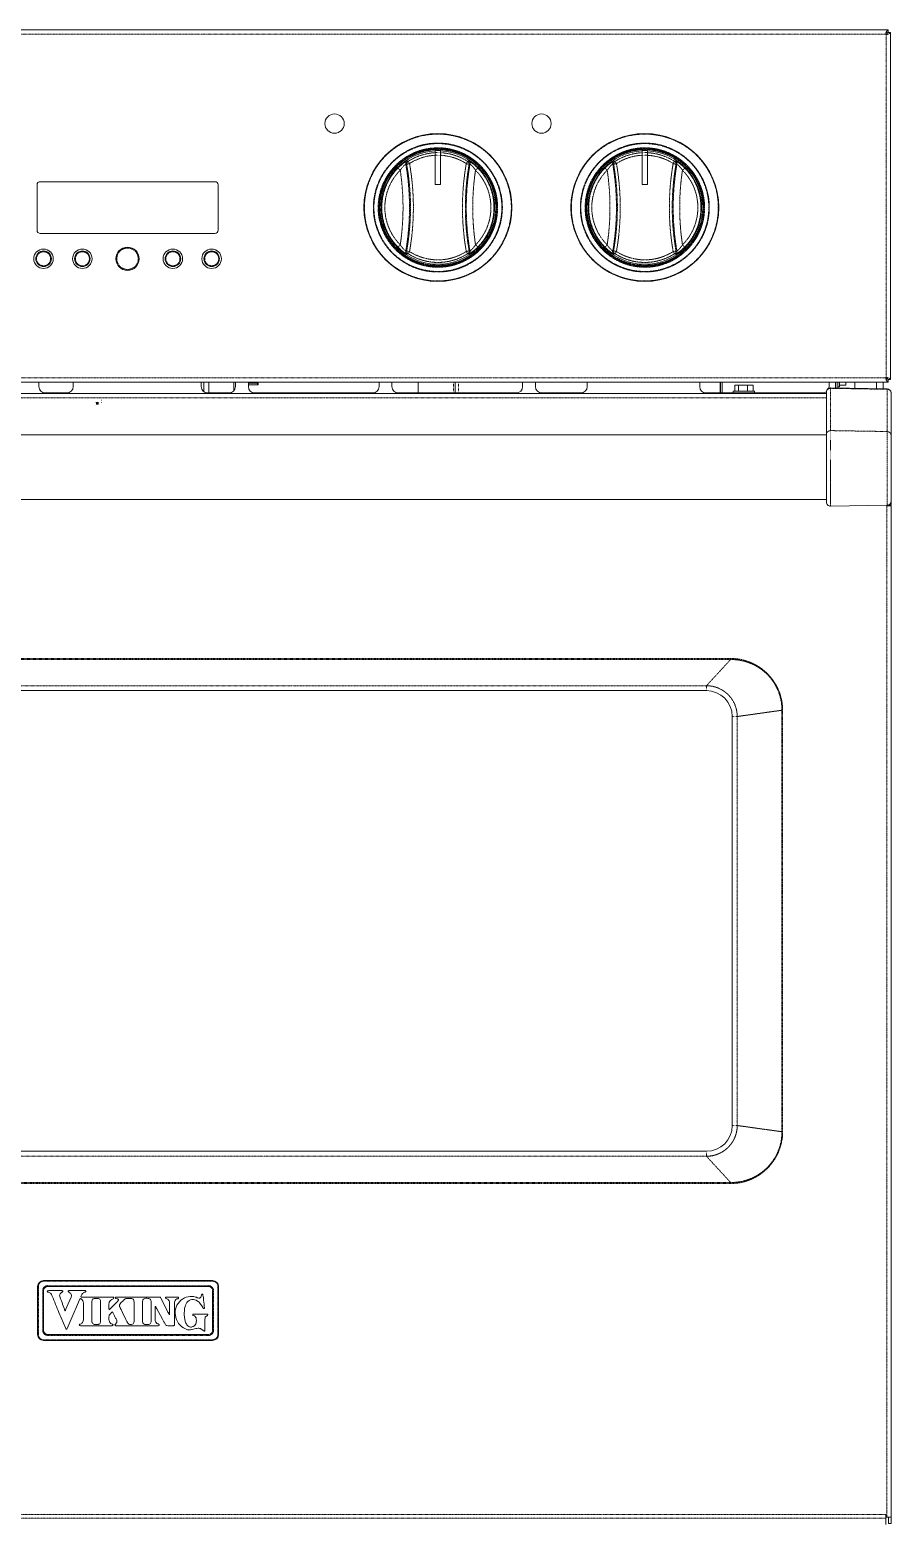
# Model space of a CAD drawing. Header units: millimetres. Extents: x 60499 to 556746, y 248297 to 497145.
# Drawn here: x 165852 to 179834, y 441945 to 466221 of the extents above; entities that cross this region are included whole.
import ezdxf

# ---------------------------------------------------------------- set-up
doc = ezdxf.new("R2010")
doc.units = ezdxf.units.MM
doc.linetypes.add('PHANTOM', pattern=[20, 10, -2, 2, -2, 2, -2])

msp = doc.modelspace()

# ---------------------------------------------------------------- linework, layer by layer
at = {"color": 7, "lineweight": 13, "ltscale": 0.03937}
for p, q in [((155092, 466221), (179785, 466221)), ((179825, 466181), (179825, 460541)), ((165968, 462967), (165968, 463703)), ((166020, 463755), (168855, 463755)), ((168907, 462967), (168907, 463703)), ((166020, 462915), (168855, 462915)), ((179785, 460500), (155092, 460500)), ((156109, 460313), (178785, 460313)), ((169504, 460322), (171415, 460322)), ((171834, 460322), (173746, 460322)), ((176832, 460322), (178722, 460322)), ((178785, 460336), (178785, 459649)), ((178852, 460406), (179769, 460390)), ((179834, 459634), (179834, 460320)), ((178785, 459643), (156109, 459643)), ((178785, 458549), (178785, 459649)), ((179834, 459634), (179834, 458565)), ((178785, 458593), (156109, 458593)), ((179769, 458499), (178852, 458483)), ((179834, 458491), (179834, 442059)), ((158057, 455486), (176836, 455486)), ((177256, 455066), (177256, 448421)), ((176836, 448002), (158057, 448002)), ((165977, 445027), (165977, 445804)), ((166075, 445902), (168818, 445902)), ((168754, 445805), (166139, 445805)), ((168916, 445804), (168916, 445027)), ((166139, 445026), (168754, 445026)), ((168818, 444929), (166075, 444929))]:
    msp.add_line(p, q, dxfattribs=at)
at = {"color": 7, "linetype": 'PHANTOM', "lineweight": 13, "ltscale": 0.03937}
for p, q in [((155120, 466153), (179756, 466153)), ((179756, 466153), (179756, 460569)), ((179756, 460569), (155120, 460569)), ((178852, 460398), (179769, 460382)), ((178852, 460398), (178852, 459711)), ((179769, 459696), (179769, 460382)), ((156109, 460244), (178785, 460244)), ((179769, 459696), (178852, 459711)), ((179765, 458491), (179765, 442059)), ((157665, 456009), (177228, 456009)), ((157665, 455991), (177228, 455991)), ((158057, 455566), (176836, 455566)), ((158057, 455566), (176836, 455566)), ((177335, 455066), (177335, 448421)), ((177336, 455066), (178062, 455168)), ((177336, 455066), (177336, 448421)), ((178062, 455168), (178062, 448320)), ((178073, 455168), (178073, 448320)), ((177336, 448421), (178062, 448320)), ((176836, 447922), (158057, 447922)), ((176836, 447922), (158057, 447922)), ((177228, 447496), (157665, 447496)), ((177228, 447479), (157665, 447479)), ((165990, 445026), (165990, 445805)), ((166075, 445891), (168818, 445891)), ((168754, 445819), (166139, 445819)), ((168903, 445805), (168903, 445026)), ((166139, 445012), (168754, 445012)), ((168818, 444941), (166075, 444941)), ((179751, 442103), (155142, 442103)), ((179751, 442040), (155142, 442040))]:
    msp.add_line(p, q, dxfattribs=at)
at = {"color": 7, "linetype": 'PHANTOM', "lineweight": 13, "ltscale": 0.000468577}
for p, q in [((179756, 466168), (179756, 466153)), ((179756, 460569), (179756, 460553))]:
    msp.add_line(p, q, dxfattribs=at)
at = {"color": 7, "lineweight": 13, "ltscale": 1.88632e-05}
for p, q in [((179784, 466181), (179785, 466181)), ((179784, 460541), (179785, 460541))]:
    msp.add_line(p, q, dxfattribs=at)
at = {"color": 7, "lineweight": 13, "ltscale": 0.001195}
for p, q in [((179785, 466221), (179785, 466181)), ((179825, 466181), (179785, 466181)), ((179825, 460541), (179785, 460541)), ((179785, 460500), (179785, 460540))]:
    msp.add_line(p, q, dxfattribs=at)
at = {"color": 7, "lineweight": 13, "ltscale": 0.000900028}
for p, q in [((172433, 464260), (172433, 464229)), ((172520, 464260), (172520, 464229)), ((175792, 464260), (175792, 464229)), ((175879, 464260), (175879, 464229))]:
    msp.add_line(p, q, dxfattribs=at)
at = {"color": 7, "lineweight": 13, "ltscale": 0.0026}
for p, q in [((172520, 464260), (172433, 464260)), ((175879, 464260), (175792, 464260)), ((172520, 463711), (172433, 463711)), ((172433, 463711), (172520, 463711)), ((175879, 463711), (175792, 463711)), ((175792, 463711), (175879, 463711))]:
    msp.add_line(p, q, dxfattribs=at)
at = {"color": 7, "lineweight": 13, "ltscale": 0.001308}
for p, q in [((172433, 464185), (172433, 464229)), ((172520, 464185), (172520, 464229)), ((175792, 464185), (175792, 464229)), ((175879, 464185), (175879, 464229))]:
    msp.add_line(p, q, dxfattribs=at)
at = {"color": 7, "linetype": 'PHANTOM', "lineweight": 13, "ltscale": 0.0026}
for p, q in [((172520, 464229), (172433, 464229)), ((172520, 464185), (172433, 464185)), ((175879, 464229), (175792, 464229)), ((175879, 464185), (175792, 464185))]:
    msp.add_line(p, q, dxfattribs=at)
at = {"color": 7, "lineweight": 13, "ltscale": 0.014116}
for p, q in [((172433, 463711), (172433, 464185)), ((172520, 463711), (172520, 464185)), ((175792, 463711), (175792, 464185)), ((175879, 463711), (175879, 464185))]:
    msp.add_line(p, q, dxfattribs=at)
at = {"color": 7, "linetype": 'PHANTOM', "lineweight": 13, "ltscale": 0.001499}
for p, q in [((171829, 463976), (171865, 463941)), ((173088, 463941), (173123, 463976)), ((175189, 463976), (175224, 463941)), ((176447, 463941), (176483, 463976)), ((171865, 462729), (171829, 462693)), ((173123, 462693), (173088, 462729)), ((175224, 462729), (175189, 462693)), ((176483, 462693), (176447, 462729))]:
    msp.add_line(p, q, dxfattribs=at)
at = {"color": 7, "linetype": 'PHANTOM', "lineweight": 13, "ltscale": 0.00049449}
for p, q in [((171955, 464040), (171971, 464034)), ((172982, 464034), (172997, 464040)), ((175315, 464040), (175330, 464034)), ((176341, 464034), (176357, 464040)), ((171971, 462636), (171955, 462629)), ((172997, 462629), (172982, 462636)), ((175330, 462636), (175315, 462629)), ((176357, 462629), (176341, 462636))]:
    msp.add_line(p, q, dxfattribs=at)
at = {"color": 7, "linetype": 'PHANTOM', "lineweight": 13, "ltscale": 0.000505259}
for p, q in [((171977, 464091), (171993, 464084)), ((172960, 464084), (172976, 464091)), ((176319, 464084), (176335, 464091))]:
    msp.add_line(p, q, dxfattribs=at)
at = {"color": 7, "linetype": 'PHANTOM', "lineweight": 13, "ltscale": 0.001246}
for p, q in [((171993, 464084), (172016, 464049)), ((172960, 464084), (172937, 464049)), ((175352, 464084), (175375, 464049)), ((176319, 464084), (176296, 464049)), ((171993, 462585), (172016, 462620)), ((172960, 462585), (172937, 462620)), ((175352, 462585), (175375, 462620)), ((176319, 462585), (176296, 462620))]:
    msp.add_line(p, q, dxfattribs=at)
at = {"color": 7, "linetype": 'PHANTOM', "lineweight": 13, "ltscale": 0.000505314}
msp.add_line((175336, 464091), (175352, 464084), dxfattribs=at)
at = {"color": 7, "lineweight": 13, "ltscale": 5.58688e-06}
for p, q in [((172433, 463711), (172433, 463711)), ((172520, 463711), (172520, 463711)), ((175792, 463711), (175792, 463711)), ((175879, 463711), (175879, 463711))]:
    msp.add_line(p, q, dxfattribs=at)
at = {"color": 7, "linetype": 'PHANTOM', "lineweight": 13, "ltscale": 0.000505236}
for p, q in [((171993, 462585), (171977, 462579)), ((172976, 462579), (172960, 462585)), ((176335, 462579), (176319, 462585))]:
    msp.add_line(p, q, dxfattribs=at)
at = {"color": 7, "linetype": 'PHANTOM', "lineweight": 13, "ltscale": 0.000505292}
msp.add_line((175352, 462585), (175336, 462579), dxfattribs=at)
at = {"color": 7, "lineweight": 13, "ltscale": 0.002186}
for p, q in [((165998, 460500), (165998, 460427)), ((166555, 460500), (166555, 460427)), ((168633, 460500), (168633, 460427)), ((169190, 460500), (169190, 460427)), ((169399, 460500), (169399, 460427)), ((171520, 460500), (171520, 460427)), ((171729, 460500), (171729, 460427)), ((173851, 460500), (173851, 460427)), ((174060, 460500), (174060, 460427)), ((174900, 460500), (174900, 460427)), ((176727, 460500), (176727, 460427)), ((178827, 460500), (178827, 460427))]:
    msp.add_line(p, q, dxfattribs=at)
at = {"color": 7, "lineweight": 13, "ltscale": 0.010317}
for p, q in [((166103, 460322), (166450, 460322)), ((168738, 460322), (169085, 460322))]:
    msp.add_line(p, q, dxfattribs=at)
at = {"color": 7, "lineweight": 13, "ltscale": 0.004649}
for p, q in [((168674, 460500), (168674, 460344)), ((168674, 460344), (168674, 460500))]:
    msp.add_line(p, q, dxfattribs=at)
at = {"color": 7, "lineweight": 13, "ltscale": 0.005311}
for p, q in [((168755, 460322), (168755, 460500)), ((168755, 460500), (168755, 460322)), ((172157, 460500), (172157, 460322)), ((172754, 460322), (172754, 460500)), ((177061, 460500), (177061, 460322)), ((177063, 460500), (177063, 460322)), ((177092, 460500), (177092, 460322))]:
    msp.add_line(p, q, dxfattribs=at)
at = {"color": 7, "lineweight": 13, "ltscale": 0.004326}
for p, q in [((169161, 460355), (169161, 460500)), ((169161, 460500), (169161, 460355))]:
    msp.add_line(p, q, dxfattribs=at)
at = {"color": 7, "lineweight": 13, "ltscale": 7.98383e-05}
for p, q in [((169399, 460480), (169402, 460480)), ((169402, 460480), (169399, 460480)), ((169402, 460480), (169399, 460480)), ((169402, 460454), (169399, 460454)), ((169399, 460454), (169402, 460454))]:
    msp.add_line(p, q, dxfattribs=at)
at = {"color": 7, "lineweight": 13, "ltscale": 0.004374}
msp.add_line((169399, 460480), (169546, 460480), dxfattribs=at)
at = {"color": 7, "lineweight": 13, "ltscale": 0.002037}
msp.add_line((169468, 460480), (169399, 460480), dxfattribs=at)
at = {"color": 7, "lineweight": 13, "ltscale": 0.00078739}
for p, q in [((169402, 460480), (169402, 460454)), ((169402, 460454), (169402, 460480)), ((169546, 460480), (169546, 460454)), ((169546, 460454), (169546, 460480)), ((169558, 460454), (169558, 460480)), ((169558, 460480), (169558, 460454))]:
    msp.add_line(p, q, dxfattribs=at)
at = {"color": 7, "lineweight": 13, "ltscale": 0.004294}
for p, q in [((169546, 460480), (169402, 460480)), ((169402, 460454), (169546, 460454)), ((169546, 460454), (169402, 460454))]:
    msp.add_line(p, q, dxfattribs=at)
at = {"color": 7, "lineweight": 13, "ltscale": 0.001181}
for p, q in [((169449, 460480), (169409, 460480)), ((169422, 460480), (169462, 460480))]:
    msp.add_line(p, q, dxfattribs=at)
at = {"color": 7, "lineweight": 13, "ltscale": 0.001345}
msp.add_line((169513, 460480), (169468, 460480), dxfattribs=at)
at = {"color": 7, "lineweight": 13, "ltscale": 0.001353}
msp.add_line((169558, 460480), (169513, 460480), dxfattribs=at)
at = {"color": 7, "lineweight": 13, "ltscale": 0.000360264}
for p, q in [((169558, 460480), (169546, 460480)), ((169546, 460480), (169558, 460480)), ((169546, 460454), (169558, 460454)), ((169558, 460454), (169546, 460454))]:
    msp.add_line(p, q, dxfattribs=at)
at = {"color": 7, "linetype": 'PHANTOM', "lineweight": 13, "ltscale": 0.005311}
for p, q in [((172728, 460322), (172728, 460500)), ((172813, 460322), (172813, 460500))]:
    msp.add_line(p, q, dxfattribs=at)
at = {"color": 7, "lineweight": 13, "ltscale": 0.01875}
msp.add_line((174165, 460322), (174795, 460322), dxfattribs=at)
at = {"color": 7, "lineweight": 13, "ltscale": 0.009272}
msp.add_line((177582, 460349), (177271, 460349), dxfattribs=at)
at = {"color": 7, "lineweight": 13, "ltscale": 0.000762519}
for p, q in [((177271, 460323), (177271, 460349)), ((177618, 460323), (177618, 460349))]:
    msp.add_line(p, q, dxfattribs=at)
at = {"color": 7, "lineweight": 13, "ltscale": 4.24122e-05}
msp.add_line((177271, 460323), (177272, 460323), dxfattribs=at)
at = {"color": 7, "lineweight": 13, "ltscale": 0.001971}
msp.add_line((177272, 460323), (177338, 460323), dxfattribs=at)
at = {"color": 7, "lineweight": 13, "ltscale": 0.001836}
msp.add_line((177296, 460450), (177357, 460450), dxfattribs=at)
at = {"color": 7, "lineweight": 13, "ltscale": 0.003}
for p, q in [((177296, 460349), (177296, 460450)), ((177357, 460349), (177357, 460450)), ((177503, 460349), (177503, 460450)), ((177593, 460349), (177593, 460450)), ((178997, 460451), (179097, 460451))]:
    msp.add_line(p, q, dxfattribs=at)
at = {"color": 7, "lineweight": 13, "ltscale": 4.09104e-05}
for p, q in [((177298, 460323), (177298, 460322)), ((177340, 460322), (177340, 460323)), ((177524, 460323), (177524, 460322)), ((177528, 460323), (177528, 460322)), ((177591, 460323), (177591, 460322))]:
    msp.add_line(p, q, dxfattribs=at)
at = {"color": 7, "lineweight": 13, "ltscale": 0.003823}
msp.add_line((177338, 460323), (177467, 460323), dxfattribs=at)
at = {"color": 7, "lineweight": 13, "ltscale": 4.08503e-05}
for p, q in [((177354, 460323), (177354, 460322)), ((177388, 460322), (177388, 460323)), ((177458, 460323), (177458, 460322)), ((177463, 460323), (177463, 460322)), ((177482, 460322), (177482, 460323)), ((177562, 460323), (177562, 460322)), ((177566, 460322), (177566, 460323))]:
    msp.add_line(p, q, dxfattribs=at)
at = {"color": 7, "lineweight": 13, "ltscale": 0.004338}
msp.add_line((177357, 460450), (177503, 460450), dxfattribs=at)
at = {"color": 7, "lineweight": 13, "ltscale": 0.003436}
msp.add_line((177467, 460323), (177582, 460323), dxfattribs=at)
at = {"color": 7, "lineweight": 13, "ltscale": 0.002691}
msp.add_line((177503, 460450), (177593, 460450), dxfattribs=at)
at = {"color": 7, "lineweight": 13, "ltscale": 0.001078}
for p, q in [((177582, 460349), (177618, 460349)), ((177582, 460323), (177618, 460323))]:
    msp.add_line(p, q, dxfattribs=at)
at = {"color": 7, "lineweight": 13, "ltscale": 0.000134506}
msp.add_line((178785, 460340), (178785, 460336), dxfattribs=at)
at = {"color": 7, "linetype": 'PHANTOM', "lineweight": 13, "ltscale": 0.000265647}
for p, q in [((178852, 460406), (178852, 460398)), ((179769, 460382), (179769, 460390))]:
    msp.add_line(p, q, dxfattribs=at)
at = {"color": 7, "lineweight": 13, "ltscale": 0.002835}
msp.add_line((178932, 460500), (178932, 460405), dxfattribs=at)
at = {"color": 7, "lineweight": 13, "ltscale": 0.002837}
msp.add_line((178935, 460500), (178935, 460405), dxfattribs=at)
at = {"color": 7, "lineweight": 13, "ltscale": 0.002855}
msp.add_line((178968, 460500), (178968, 460404), dxfattribs=at)
at = {"color": 7, "lineweight": 13, "ltscale": 7.49723e-05}
msp.add_line((178971, 460446), (178968, 460446), dxfattribs=at)
at = {"color": 7, "lineweight": 13, "ltscale": 7.50324e-05}
for p, q in [((178971, 460489), (178968, 460489)), ((178968, 460483), (178971, 460483))]:
    msp.add_line(p, q, dxfattribs=at)
at = {"color": 7, "lineweight": 13, "ltscale": 0.000882006}
msp.add_line((178971, 460500), (178971, 460471), dxfattribs=at)
at = {"color": 7, "lineweight": 13, "ltscale": 0.001516}
msp.add_line((178971, 460471), (178971, 460420), dxfattribs=at)
at = {"color": 7, "lineweight": 13, "ltscale": 0.000762459}
msp.add_line((178971, 460420), (178997, 460420), dxfattribs=at)
at = {"color": 7, "lineweight": 13, "ltscale": 0.002398}
msp.add_line((178997, 460500), (178997, 460420), dxfattribs=at)
at = {"color": 7, "lineweight": 13, "ltscale": 0.001474}
msp.add_line((179097, 460500), (179097, 460451), dxfattribs=at)
at = {"color": 7, "lineweight": 13, "ltscale": 0.002999}
msp.add_line((179247, 460400), (179247, 460500), dxfattribs=at)
at = {"color": 7, "lineweight": 13, "ltscale": 0.003183}
msp.add_line((179600, 460393), (179600, 460500), dxfattribs=at)
at = {"color": 7, "lineweight": 13, "ltscale": 0.003237}
msp.add_line((179705, 460392), (179705, 460500), dxfattribs=at)
at = {"color": 7, "lineweight": 13, "ltscale": 0.000134446}
msp.add_line((179834, 460320), (179834, 460324), dxfattribs=at)
at = {"color": 7, "lineweight": 13, "ltscale": 0.001162}
msp.add_line((166963, 460170), (166924, 460170), dxfattribs=at)
at = {"color": 7, "lineweight": 13, "ltscale": 0.001086}
msp.add_line((166927, 460162), (166963, 460162), dxfattribs=at)
msp.add_line((166927, 460162), (166963, 460162), dxfattribs=at)
at = {"color": 7, "lineweight": 13, "ltscale": 0.001035}
msp.add_line((166928, 460149), (166963, 460149), dxfattribs=at)
msp.add_line((166928, 460149), (166963, 460149), dxfattribs=at)
at = {"color": 7, "lineweight": 13, "ltscale": 0.001033}
msp.add_line((166963, 460141), (166928, 460141), dxfattribs=at)
at = {"color": 7, "lineweight": 13, "ltscale": 0.000246063}
for p, q in [((167013, 460207), (167021, 460207)), ((167021, 460170), (167013, 460170))]:
    msp.add_line(p, q, dxfattribs=at)
at = {"color": 7, "linetype": 'PHANTOM', "lineweight": 13, "ltscale": 0.017651}
msp.add_line((178852, 459118), (178852, 459711), dxfattribs=at)
at = {"color": 7, "linetype": 'PHANTOM', "lineweight": 13, "ltscale": 0.017206}
msp.add_line((179769, 459696), (179769, 459118), dxfattribs=at)
at = {"color": 7, "linetype": 'PHANTOM', "lineweight": 13, "ltscale": 0.018907}
msp.add_line((178852, 458483), (178852, 459118), dxfattribs=at)
at = {"color": 7, "linetype": 'PHANTOM', "lineweight": 13, "ltscale": 0.01843}
msp.add_line((179769, 459118), (179769, 458499), dxfattribs=at)
at = {"color": 7, "lineweight": 13, "ltscale": 0.000226299}
msp.add_line((179765, 458499), (179765, 458491), dxfattribs=at)
at = {"color": 7, "lineweight": 13, "ltscale": 0.00205}
for p, q in [((179765, 458491), (179834, 458491)), ((179765, 442059), (179834, 442059))]:
    msp.add_line(p, q, dxfattribs=at)
at = {"color": 7, "lineweight": 13, "ltscale": 0.00194}
msp.add_line((179834, 458499), (179769, 458499), dxfattribs=at)
at = {"color": 7, "lineweight": 13, "ltscale": 0.000228461}
msp.add_line((179784, 458499), (179784, 458491), dxfattribs=at)
at = {"color": 7, "lineweight": 13, "ltscale": 0.001975}
msp.add_line((179834, 458499), (179834, 458565), dxfattribs=at)
at = {"color": 7, "linetype": 'PHANTOM', "lineweight": 13, "ltscale": 0.017224}
for p, q in [((176836, 455566), (177228, 455991)), ((176836, 447922), (177228, 447496))]:
    msp.add_line(p, q, dxfattribs=at)
at = {"color": 7, "linetype": 'PHANTOM', "lineweight": 13, "ltscale": 0.000532736}
for p, q in [((177228, 455991), (177228, 456009)), ((177228, 447496), (177228, 447479))]:
    msp.add_line(p, q, dxfattribs=at)
at = {"color": 7, "linetype": 'PHANTOM', "lineweight": 13, "ltscale": 0.002375}
for p, q in [((176836, 455486), (176836, 455566)), ((177256, 455066), (177335, 455066)), ((177256, 448421), (177335, 448421)), ((176836, 448002), (176836, 447922))]:
    msp.add_line(p, q, dxfattribs=at)
at = {"color": 7, "linetype": 'PHANTOM', "lineweight": 13, "ltscale": 5.58688e-06}
for p, q in [((176836, 455566), (176836, 455566)), ((176836, 447922), (176836, 447922))]:
    msp.add_line(p, q, dxfattribs=at)
at = {"color": 7, "linetype": 'PHANTOM', "lineweight": 13, "ltscale": 3.36414e-06}
for p, q in [((177335, 455066), (177336, 455066)), ((177335, 448421), (177336, 448421))]:
    msp.add_line(p, q, dxfattribs=at)
at = {"color": 7, "linetype": 'PHANTOM', "lineweight": 13, "ltscale": 0.019357}
for p, q in [((166061, 445741), (166061, 445091)), ((168832, 445091), (168832, 445741))]:
    msp.add_line(p, q, dxfattribs=at)
at = {"color": 7, "lineweight": 13, "ltscale": 0.019292}
for p, q in [((166074, 445740), (166074, 445092)), ((168819, 445092), (168819, 445740))]:
    msp.add_line(p, q, dxfattribs=at)
at = {"color": 7, "linetype": 'PHANTOM', "lineweight": 13, "ltscale": 0.000342031}
for p, q in [((166075, 445902), (166075, 445891)), ((168818, 445902), (168818, 445891))]:
    msp.add_line(p, q, dxfattribs=at)
at = {"color": 7, "linetype": 'PHANTOM', "lineweight": 13, "ltscale": 0.000428838}
for p, q in [((166139, 445805), (166139, 445819)), ((168754, 445805), (168754, 445819))]:
    msp.add_line(p, q, dxfattribs=at)
at = {"color": 7, "lineweight": 13, "ltscale": 0.005341}
msp.add_line((166350, 445739), (166171, 445739), dxfattribs=at)
at = {"color": 7, "lineweight": 13, "ltscale": 5.2399e-05}
msp.add_line((166493, 445739), (166492, 445739), dxfattribs=at)
at = {"color": 7, "lineweight": 13, "ltscale": 0.004971}
msp.add_line((166702, 445739), (166535, 445739), dxfattribs=at)
at = {"color": 7, "lineweight": 13, "ltscale": 3.68224e-05}
msp.add_line((166745, 445739), (166744, 445739), dxfattribs=at)
at = {"color": 7, "lineweight": 13, "ltscale": 1.65543e-05}
msp.add_line((166762, 445730), (166762, 445731), dxfattribs=at)
at = {"color": 7, "lineweight": 13, "ltscale": 2.27256e-05}
msp.add_line((166654, 445580), (166654, 445580), dxfattribs=at)
at = {"color": 7, "lineweight": 13, "ltscale": 4.67569e-05}
msp.add_line((166680, 445642), (166681, 445644), dxfattribs=at)
at = {"color": 7, "lineweight": 13, "ltscale": 0.01452}
msp.add_line((167203, 445634), (166715, 445634), dxfattribs=at)
at = {"color": 7, "lineweight": 13, "ltscale": 0.008055}
msp.add_line((166721, 445537), (166721, 445266), dxfattribs=at)
at = {"color": 7, "lineweight": 13, "ltscale": 0.000179639}
msp.add_line((166859, 445522), (166860, 445516), dxfattribs=at)
at = {"color": 7, "lineweight": 13, "ltscale": 0.00151}
msp.add_line((166903, 445613), (166954, 445613), dxfattribs=at)
at = {"color": 7, "lineweight": 13, "ltscale": 1.63404e-05}
msp.add_line((167136, 445487), (167136, 445487), dxfattribs=at)
at = {"color": 7, "lineweight": 13, "ltscale": 0.000926042}
msp.add_line((167136, 445456), (167136, 445487), dxfattribs=at)
at = {"color": 7, "lineweight": 13, "ltscale": 1.31454e-05}
msp.add_line((167141, 445550), (167141, 445550), dxfattribs=at)
at = {"color": 7, "lineweight": 13, "ltscale": 1.36164e-05}
msp.add_line((167210, 445614), (167210, 445614), dxfattribs=at)
at = {"color": 7, "lineweight": 13, "ltscale": 0.018014}
msp.add_line((167887, 445634), (167282, 445634), dxfattribs=at)
at = {"color": 7, "lineweight": 13, "ltscale": 0.000793104}
msp.add_line((167368, 445576), (167387, 445595), dxfattribs=at)
at = {"color": 7, "lineweight": 13, "ltscale": 7.63263e-05}
msp.add_line((167485, 445613), (167487, 445613), dxfattribs=at)
at = {"color": 7, "lineweight": 13, "ltscale": 2.85727e-05}
msp.add_line((167517, 445608), (167518, 445608), dxfattribs=at)
at = {"color": 7, "lineweight": 13, "ltscale": 2.92034e-05}
msp.add_line((167540, 445582), (167540, 445581), dxfattribs=at)
at = {"color": 7, "lineweight": 13, "ltscale": 5.53293e-05}
msp.add_line((167682, 445501), (167682, 445503), dxfattribs=at)
at = {"color": 7, "lineweight": 13, "ltscale": 4.42555e-05}
msp.add_line((167718, 445612), (167720, 445612), dxfattribs=at)
at = {"color": 7, "lineweight": 13, "ltscale": 0.006367}
msp.add_line((167886, 445266), (167886, 445480), dxfattribs=at)
at = {"color": 7, "lineweight": 13, "ltscale": 9.07184e-05}
msp.add_line((167955, 445633), (167952, 445634), dxfattribs=at)
at = {"color": 7, "lineweight": 13, "ltscale": 5.29075e-05}
msp.add_line((167980, 445615), (167979, 445617), dxfattribs=at)
at = {"color": 7, "lineweight": 13, "ltscale": 0.007044}
msp.add_line((168087, 445404), (167980, 445615), dxfattribs=at)
at = {"color": 7, "lineweight": 13, "ltscale": 0.00434}
msp.add_line((168222, 445633), (168076, 445634), dxfattribs=at)
at = {"color": 7, "lineweight": 13, "ltscale": 1.97451e-05}
msp.add_line((168089, 445599), (168089, 445598), dxfattribs=at)
at = {"color": 7, "lineweight": 13, "ltscale": 0.005628}
msp.add_line((168120, 445537), (168120, 445347), dxfattribs=at)
at = {"color": 7, "lineweight": 13, "ltscale": 9.13725e-05}
msp.add_line((168199, 445504), (168199, 445507), dxfattribs=at)
at = {"color": 7, "lineweight": 13, "ltscale": 0.004285}
msp.add_line((168199, 445360), (168199, 445504), dxfattribs=at)
at = {"color": 7, "lineweight": 13, "ltscale": 1.65483e-05}
msp.add_line((168543, 445635), (168542, 445635), dxfattribs=at)
at = {"color": 7, "lineweight": 13, "ltscale": 3.1413e-05}
msp.add_line((166411, 445439), (166411, 445440), dxfattribs=at)
at = {"color": 7, "lineweight": 13, "ltscale": 4.55421e-05}
msp.add_line((166437, 445439), (166436, 445437), dxfattribs=at)
at = {"color": 7, "lineweight": 13, "ltscale": 0.000211348}
msp.add_line((166860, 445292), (166860, 445284), dxfattribs=at)
at = {"color": 7, "lineweight": 13, "ltscale": 0.00069877}
msp.add_line((166998, 445310), (166998, 445333), dxfattribs=at)
at = {"color": 7, "lineweight": 13, "ltscale": 2.77879e-05}
msp.add_line((167136, 445455), (167136, 445456), dxfattribs=at)
at = {"color": 7, "lineweight": 13, "ltscale": 0.001124}
msp.add_line((167136, 445266), (167136, 445304), dxfattribs=at)
at = {"color": 7, "lineweight": 13, "ltscale": 2.79276e-05}
msp.add_line((167243, 445293), (167243, 445292), dxfattribs=at)
at = {"color": 7, "lineweight": 13, "ltscale": 2.59656e-05}
msp.add_line((167265, 445241), (167265, 445240), dxfattribs=at)
at = {"color": 7, "lineweight": 13, "ltscale": 2.55025e-05}
msp.add_line((167819, 445301), (167819, 445300), dxfattribs=at)
at = {"color": 7, "lineweight": 13, "ltscale": 6.24385e-05}
msp.add_line((167820, 445236), (167819, 445234), dxfattribs=at)
at = {"color": 7, "lineweight": 13, "ltscale": 0.000542319}
msp.add_line((167904, 445459), (167913, 445443), dxfattribs=at)
at = {"color": 7, "lineweight": 13, "ltscale": 0.000198497}
msp.add_line((168029, 445232), (168032, 445226), dxfattribs=at)
at = {"color": 7, "lineweight": 13, "ltscale": 0.001235}
msp.add_line((168032, 445226), (168052, 445190), dxfattribs=at)
at = {"color": 7, "lineweight": 13, "ltscale": 0.000460262}
msp.add_line((168094, 445390), (168087, 445404), dxfattribs=at)
at = {"color": 7, "lineweight": 13, "ltscale": 0.000457809}
msp.add_line((168101, 445377), (168094, 445390), dxfattribs=at)
at = {"color": 7, "lineweight": 13, "ltscale": 0.004378}
msp.add_line((168199, 445213), (168199, 445360), dxfattribs=at)
at = {"color": 7, "lineweight": 13, "ltscale": 1.71533e-05}
msp.add_line((168360, 445412), (168360, 445412), dxfattribs=at)
at = {"color": 7, "lineweight": 13, "ltscale": 0.006506}
msp.add_line((168730, 445356), (168512, 445356), dxfattribs=at)
at = {"color": 7, "lineweight": 13, "ltscale": 5.95672e-05}
msp.add_line((168703, 445311), (168704, 445312), dxfattribs=at)
at = {"color": 7, "lineweight": 13, "ltscale": 2.74364e-05}
msp.add_line((168732, 445331), (168733, 445332), dxfattribs=at)
at = {"color": 7, "linetype": 'PHANTOM', "lineweight": 13, "ltscale": 0.000428868}
for p, q in [((166139, 445026), (166139, 445012)), ((168754, 445026), (168754, 445012))]:
    msp.add_line(p, q, dxfattribs=at)
at = {"color": 7, "lineweight": 13, "ltscale": 1.01015e-05}
msp.add_line((166433, 445121), (166433, 445121), dxfattribs=at)
at = {"color": 7, "lineweight": 13, "ltscale": 3.29502e-05}
msp.add_line((166456, 445121), (166456, 445122), dxfattribs=at)
at = {"color": 7, "lineweight": 13, "ltscale": 1.43335e-05}
msp.add_line((166655, 445178), (166655, 445178), dxfattribs=at)
at = {"color": 7, "lineweight": 13, "ltscale": 1.38281e-05}
msp.add_line((166682, 445200), (166682, 445199), dxfattribs=at)
at = {"color": 7, "lineweight": 13, "ltscale": 0.00942}
msp.add_line((166693, 445168), (167009, 445168), dxfattribs=at)
at = {"color": 7, "lineweight": 13, "ltscale": 4.62407e-05}
msp.add_line((166949, 445189), (166951, 445189), dxfattribs=at)
at = {"color": 7, "lineweight": 13, "ltscale": 9.08119e-05}
msp.add_line((166993, 445215), (166994, 445218), dxfattribs=at)
at = {"color": 7, "lineweight": 13, "ltscale": 0.000251621}
msp.add_line((167260, 445168), (167268, 445168), dxfattribs=at)
at = {"color": 7, "lineweight": 13, "ltscale": 8.23967e-05}
msp.add_line((167715, 445191), (167712, 445192), dxfattribs=at)
at = {"color": 7, "lineweight": 13, "ltscale": 3.17427e-05}
msp.add_line((167781, 445190), (167780, 445190), dxfattribs=at)
at = {"color": 7, "lineweight": 13, "ltscale": 0.001209}
msp.add_line((167860, 445168), (167900, 445168), dxfattribs=at)
at = {"color": 7, "lineweight": 13, "ltscale": 2.28403e-05}
msp.add_line((167926, 445199), (167925, 445199), dxfattribs=at)
at = {"color": 7, "lineweight": 13, "ltscale": 0.002181}
msp.add_line((168092, 445168), (168165, 445168), dxfattribs=at)
at = {"color": 7, "lineweight": 13, "ltscale": 0.00029695}
msp.add_line((168165, 445168), (168175, 445168), dxfattribs=at)
at = {"color": 7, "lineweight": 13, "ltscale": 0.000112476}
msp.add_line((168199, 445210), (168199, 445213), dxfattribs=at)
at = {"color": 7, "lineweight": 13, "ltscale": 3.31889e-05}
msp.add_line((168402, 445183), (168402, 445184), dxfattribs=at)
at = {"color": 7, "lineweight": 13, "ltscale": 0.000144604}
msp.add_line((168509, 445159), (168504, 445156), dxfattribs=at)
at = {"color": 7, "lineweight": 13, "ltscale": 0.000190123}
msp.add_line((168666, 445091), (168671, 445087), dxfattribs=at)
at = {"color": 7, "linetype": 'PHANTOM', "lineweight": 13, "ltscale": 0.000341971}
for p, q in [((166075, 444929), (166075, 444941)), ((168818, 444929), (168818, 444941))]:
    msp.add_line(p, q, dxfattribs=at)
at = {"color": 7, "lineweight": 13, "ltscale": 0.001306}
msp.add_line((179751, 442103), (179751, 442059), dxfattribs=at)
at = {"color": 7, "lineweight": 13, "ltscale": 0.00055196}
msp.add_line((179751, 442059), (179751, 442040), dxfattribs=at)
at = {"color": 7, "lineweight": 13, "ltscale": 0.000424963}
msp.add_line((179765, 442059), (179751, 442059), dxfattribs=at)
at = {"color": 7, "lineweight": 13, "ltscale": 0.003091}
msp.add_line((179751, 442040), (179751, 441937), dxfattribs=at)
at = {"color": 7, "lineweight": 13, "ltscale": 0.003125}
for p, q in [((179794, 442059), (179794, 441954)), ((179834, 442059), (179834, 441954))]:
    msp.add_line(p, q, dxfattribs=at)
at = {"color": 7, "lineweight": 13, "ltscale": 0.0012}
msp.add_line((179834, 441954), (179794, 441954), dxfattribs=at)
at = {"color": 7, "lineweight": 13, "ltscale": 0.03937}
for points in [[(179749, 466168), (179750, 466174), (179754, 466186), (179763, 466201), (179769, 466208), (179781, 466219), (179785, 466221)], [(179750, 466162), (179753, 466165), (179760, 466171), (179774, 466178), (179785, 466181)], [(179766, 466147), (179770, 466150), (179777, 466161), (179783, 466174), (179785, 466181)], [(179772, 466146), (179778, 466146), (179789, 466150), (179804, 466159), (179812, 466165), (179822, 466177), (179825, 466181)], [(179749, 460553), (179750, 460547), (179754, 460536), (179763, 460521), (179769, 460513), (179781, 460503), (179785, 460500)], [(179750, 460560), (179753, 460556), (179760, 460550), (179774, 460544), (179785, 460540)], [(179766, 460575), (179770, 460571), (179777, 460561), (179783, 460548), (179785, 460541)], [(179772, 460576), (179778, 460575), (179789, 460571), (179804, 460563), (179812, 460556), (179822, 460544), (179825, 460541)], [(166142, 445736), (166136, 445732), (166134, 445727), (166134, 445723), (166136, 445720), (166141, 445716), (166144, 445715)], [(166144, 445715), (166160, 445713), (166174, 445706), (166182, 445700), (166190, 445692), (166202, 445675), (166209, 445661), (166214, 445647)], [(166171, 445739), (166160, 445739), (166149, 445738)], [(166336, 445649), (166335, 445663), (166338, 445677), (166345, 445689), (166354, 445699), (166364, 445706), (166378, 445715)], [(166373, 445739), (166365, 445740), (166350, 445739)], [(166378, 445715), (166383, 445718), (166386, 445722), (166388, 445726), (166387, 445730), (166385, 445733), (166380, 445737)], [(166492, 445739), (166483, 445737), (166476, 445733), (166474, 445728), (166475, 445722), (166478, 445718), (166483, 445715)], [(166483, 445715), (166500, 445705), (166508, 445698), (166516, 445690), (166520, 445682), (166524, 445674), (166527, 445662), (166526, 445649)], [(166535, 445739), (166507, 445739), (166493, 445739)], [(166681, 445644), (166690, 445665), (166696, 445676), (166706, 445691), (166714, 445699), (166722, 445706), (166731, 445711), (166742, 445714), (166753, 445715)], [(166744, 445739), (166730, 445739), (166702, 445739)], [(166762, 445731), (166760, 445735), (166756, 445737), (166749, 445739), (166745, 445739)], [(166753, 445715), (166757, 445717), (166760, 445719), (166762, 445723), (166763, 445727), (166762, 445730)], [(166521, 445632), (166454, 445477), (166437, 445439)], [(166456, 445122), (166538, 445313), (166641, 445550), (166654, 445580)], [(166654, 445580), (166659, 445592), (166662, 445597), (166668, 445604), (166674, 445609)], [(166674, 445609), (166682, 445605), (166690, 445600), (166702, 445587), (166712, 445571), (166718, 445554), (166721, 445537)], [(166704, 445633), (166693, 445634), (166689, 445635), (166685, 445636), (166683, 445637)], [(166861, 445577), (166859, 445566), (166859, 445544), (166859, 445522)], [(166860, 445516), (166860, 445338), (166860, 445292)], [(166903, 445613), (166893, 445611), (166884, 445608), (166877, 445604), (166871, 445599), (166866, 445591), (166862, 445583), (166861, 445577)], [(166996, 445579), (166992, 445590), (166985, 445599), (166976, 445606), (166966, 445611), (166954, 445613)], [(166998, 445333), (166998, 445442), (166998, 445550)], [(167136, 445487), (167136, 445518), (167138, 445538), (167139, 445546), (167141, 445550)], [(167141, 445550), (167151, 445566), (167166, 445581), (167184, 445595)], [(167280, 445565), (167210, 445495), (167141, 445425)], [(167184, 445595), (167202, 445607), (167210, 445614)], [(167215, 445627), (167214, 445631), (167210, 445633), (167208, 445633), (167203, 445634)], [(167210, 445614), (167214, 445619), (167215, 445621), (167215, 445627)], [(167239, 445619), (167241, 445615), (167245, 445611), (167249, 445609), (167251, 445609)], [(167266, 445634), (167256, 445633), (167249, 445631)], [(167251, 445609), (167268, 445607), (167275, 445605), (167281, 445602), (167285, 445599), (167288, 445595), (167290, 445590), (167289, 445584), (167287, 445578), (167280, 445565)], [(167318, 445458), (167310, 445474), (167306, 445483), (167304, 445496), (167307, 445509), (167315, 445522)], [(167315, 445522), (167329, 445538), (167345, 445554), (167362, 445570)], [(167387, 445595), (167397, 445604), (167409, 445610), (167416, 445612)], [(167416, 445612), (167430, 445613), (167457, 445613), (167485, 445613)], [(167487, 445613), (167501, 445613), (167508, 445611), (167517, 445608)], [(167518, 445608), (167528, 445601), (167536, 445592), (167540, 445582)], [(167540, 445581), (167542, 445571), (167543, 445545)], [(167543, 445545), (167543, 445495), (167543, 445444)], [(167682, 445503), (167681, 445545), (167682, 445566)], [(167681, 445239), (167682, 445422), (167682, 445501)], [(167682, 445566), (167683, 445579), (167688, 445591), (167696, 445601), (167706, 445608), (167718, 445612)], [(167785, 445611), (167795, 445608), (167804, 445602), (167811, 445593), (167817, 445580), (167820, 445566), (167820, 445562)], [(167820, 445562), (167820, 445520), (167820, 445435), (167819, 445301)], [(167886, 445480), (167891, 445479), (167895, 445476), (167898, 445473), (167902, 445464)], [(167952, 445634), (167920, 445634), (167887, 445634)], [(167971, 445628), (167967, 445631), (167959, 445633), (167955, 445633)], [(167979, 445617), (167974, 445625), (167971, 445628)], [(168076, 445634), (168064, 445632), (168058, 445630), (168055, 445627), (168054, 445622), (168055, 445619), (168057, 445615)], [(168057, 445615), (168057, 445615), (168059, 445613), (168065, 445610), (168086, 445600), (168089, 445599)], [(168089, 445598), (168096, 445593), (168102, 445586), (168107, 445579), (168112, 445571), (168118, 445554), (168120, 445537)], [(168199, 445507), (168200, 445537), (168202, 445551), (168206, 445566), (168212, 445579)], [(168488, 445644), (168455, 445644), (168423, 445640), (168391, 445631), (168361, 445619), (168331, 445602), (168304, 445581), (168279, 445557), (168258, 445530), (168240, 445501), (168227, 445471), (168218, 445440), (168213, 445408), (168213, 445375)], [(168241, 445604), (168248, 445606), (168255, 445607), (168260, 445610), (168265, 445615), (168266, 445622)], [(168266, 445622), (168264, 445627), (168261, 445630), (168257, 445631), (168247, 445633)], [(168360, 445412), (168364, 445447), (168372, 445481), (168379, 445504), (168389, 445525), (168402, 445545), (168417, 445563), (168436, 445577), (168458, 445587), (168482, 445592)], [(168482, 445592), (168506, 445593), (168530, 445589), (168552, 445581), (168573, 445570), (168586, 445560), (168599, 445549), (168612, 445536), (168624, 445521), (168644, 445492), (168660, 445462)], [(168542, 445635), (168516, 445642), (168488, 445644)], [(168595, 445618), (168580, 445620), (168568, 445624), (168556, 445630), (168543, 445635)], [(168637, 445665), (168634, 445649), (168631, 445642), (168625, 445632), (168621, 445627), (168616, 445623), (168610, 445620), (168603, 445618), (168595, 445618)], [(168658, 445675), (168655, 445680), (168653, 445681), (168649, 445681), (168647, 445679), (168644, 445676), (168639, 445669), (168637, 445665)], [(168665, 445645), (168662, 445663), (168659, 445672)], [(166324, 445384), (166361, 445297), (166397, 445209), (166433, 445121)], [(166423, 445410), (166422, 445412), (166420, 445415), (166415, 445427), (166411, 445439)], [(166436, 445437), (166430, 445423), (166428, 445418), (166425, 445413), (166423, 445410)], [(166721, 445266), (166718, 445248), (166711, 445230), (166707, 445222), (166701, 445214), (166693, 445206), (166682, 445200)], [(166860, 445284), (166859, 445256), (166860, 445236)], [(166994, 445218), (166996, 445225), (166997, 445239)], [(166997, 445239), (166998, 445282), (166998, 445310)], [(167141, 445425), (167139, 445427), (167137, 445433), (167136, 445442), (167136, 445455)], [(167136, 445304), (167136, 445314), (167137, 445326), (167137, 445334), (167138, 445338), (167138, 445340), (167139, 445341)], [(167174, 445200), (167167, 445204), (167161, 445209), (167151, 445221), (167144, 445236), (167139, 445251), (167136, 445266)], [(167165, 445368), (167173, 445378), (167182, 445387), (167191, 445396)], [(167191, 445396), (167192, 445394), (167194, 445391), (167199, 445383), (167205, 445371)], [(167265, 445240), (167264, 445231), (167262, 445223), (167254, 445208), (167243, 445195), (167238, 445192)], [(167243, 445292), (167251, 445278), (167261, 445257), (167264, 445246), (167265, 445241)], [(167410, 445272), (167355, 445385), (167331, 445433), (167318, 445457)], [(167441, 445211), (167436, 445219), (167426, 445236), (167410, 445272)], [(167543, 445237), (167541, 445223), (167536, 445211), (167528, 445200), (167516, 445193), (167502, 445190)], [(167543, 445306), (167543, 445272), (167543, 445237)], [(167712, 445192), (167705, 445194), (167698, 445199), (167693, 445204), (167689, 445210), (167685, 445218), (167682, 445227), (167681, 445239)], [(167819, 445234), (167817, 445221), (167812, 445210), (167804, 445200), (167794, 445193), (167781, 445190)], [(167819, 445300), (167820, 445257), (167820, 445236)], [(167905, 445216), (167897, 445227), (167892, 445238), (167888, 445252), (167886, 445266)], [(167913, 445443), (168006, 445275), (168029, 445232)], [(168120, 445347), (168119, 445348), (168116, 445350), (168112, 445356), (168103, 445372), (168101, 445377)], [(168213, 445375), (168214, 445338), (168220, 445302), (168231, 445268), (168247, 445235), (168266, 445205), (168290, 445177), (168317, 445153), (168346, 445133), (168379, 445116), (168413, 445104)], [(168402, 445184), (168393, 445197), (168386, 445211), (168375, 445240), (168368, 445271), (168362, 445307), (168359, 445343), (168359, 445378), (168360, 445412)], [(168496, 445347), (168497, 445343), (168498, 445341), (168502, 445337), (168508, 445333)], [(168512, 445356), (168503, 445354), (168498, 445351)], [(168508, 445333), (168523, 445328), (168534, 445319), (168543, 445307), (168549, 445294), (168554, 445275), (168555, 445256)], [(168555, 445256), (168554, 445227), (168551, 445214), (168545, 445197), (168535, 445181), (168523, 445169), (168509, 445159)], [(168660, 445462), (168663, 445456), (168668, 445451), (168673, 445448), (168678, 445448), (168682, 445450), (168687, 445456)], [(168693, 445240), (168693, 445253), (168693, 445275), (168695, 445291), (168696, 445298), (168699, 445305), (168703, 445311)], [(168704, 445312), (168711, 445318), (168726, 445327), (168732, 445331)], [(168733, 445332), (168738, 445337), (168742, 445344), (168742, 445350), (168739, 445354), (168733, 445356), (168730, 445356)], [(166433, 445121), (166435, 445116), (166438, 445112), (166442, 445110), (166445, 445110), (166449, 445112), (166451, 445114), (166456, 445121)], [(166663, 445193), (166658, 445191), (166656, 445189), (166654, 445184), (166655, 445178)], [(166655, 445178), (166657, 445176), (166661, 445173), (166665, 445171), (166673, 445169), (166689, 445168), (166693, 445168)], [(166682, 445199), (166672, 445196), (166663, 445193)], [(166897, 445190), (166914, 445188), (166926, 445188), (166949, 445189)], [(166951, 445189), (166963, 445190), (166969, 445192), (166977, 445195), (166985, 445201), (166991, 445210), (166993, 445215)], [(167009, 445168), (167080, 445168), (167152, 445168)], [(167152, 445168), (167177, 445169), (167188, 445169)], [(167193, 445194), (167185, 445196), (167178, 445199)], [(167195, 445170), (167199, 445172), (167201, 445175), (167203, 445178)], [(167238, 445192), (167234, 445187), (167233, 445184), (167233, 445180), (167234, 445177), (167236, 445174), (167241, 445171)], [(167241, 445171), (167247, 445169), (167260, 445168)], [(167268, 445168), (167382, 445168), (167860, 445168)], [(167502, 445190), (167487, 445189), (167479, 445189), (167468, 445190), (167456, 445195), (167446, 445204), (167441, 445210)], [(167780, 445190), (167769, 445189), (167747, 445188), (167730, 445189), (167715, 445191)], [(167920, 445169), (167935, 445169), (167943, 445170)], [(167948, 445190), (167940, 445195), (167933, 445197), (167926, 445199)], [(167946, 445171), (167949, 445173), (167952, 445176), (167953, 445180), (167952, 445185), (167950, 445188)], [(168052, 445190), (168058, 445180), (168062, 445176)], [(168068, 445172), (168075, 445170), (168092, 445168)], [(168175, 445168), (168183, 445168), (168190, 445170), (168196, 445173), (168198, 445176)], [(168199, 445181), (168200, 445192), (168199, 445210)], [(168504, 445156), (168489, 445149), (168474, 445145), (168458, 445145), (168444, 445148), (168430, 445155), (168418, 445165), (168410, 445173), (168402, 445183)], [(168413, 445104), (168445, 445103), (168461, 445104), (168481, 445107)], [(168489, 445109), (168527, 445118), (168547, 445123)], [(168563, 445125), (168583, 445128), (168593, 445128), (168608, 445125), (168622, 445121), (168635, 445113)], [(168635, 445113), (168646, 445106), (168666, 445091)], [(168671, 445087), (168679, 445083), (168683, 445082)], [(168683, 445082), (168689, 445082), (168692, 445084), (168693, 445086), (168693, 445094)]]:
    msp.add_lwpolyline(points, dxfattribs=at)
at = {"color": 7, "linetype": 'PHANTOM', "lineweight": 13, "ltscale": 0.03937}
for points in [[(171829, 463976), (171867, 464012), (171907, 464045), (171940, 464069), (171955, 464079), (171971, 464088), (171976, 464091), (171977, 464091), (171977, 464091)], [(171865, 463941), (171890, 463976), (171915, 464005), (171936, 464026), (171951, 464038), (171954, 464040), (171955, 464040), (171955, 464040), (171955, 464040)], [(172937, 464049), (172966, 464042), (172977, 464038), (172981, 464036), (172982, 464035), (172982, 464034), (172982, 464034)], [(172976, 464091), (172976, 464091), (172977, 464091), (172983, 464088), (173009, 464071), (173033, 464054), (173058, 464036), (173089, 464009), (173123, 463976)], [(172997, 464040), (172998, 464040), (172998, 464040), (172998, 464040), (172999, 464040), (173007, 464034), (173033, 464010), (173056, 463984), (173069, 463968), (173088, 463941)], [(175189, 463976), (175227, 464012), (175267, 464045), (175299, 464069), (175314, 464079), (175330, 464088), (175335, 464091), (175336, 464091), (175336, 464091)], [(175224, 463941), (175250, 463976), (175274, 464005), (175295, 464026), (175311, 464038), (175313, 464040), (175314, 464040), (175314, 464040), (175315, 464040)], [(176296, 464049), (176326, 464042), (176336, 464038), (176340, 464036), (176341, 464035), (176341, 464034), (176341, 464034)], [(176335, 464091), (176335, 464091), (176336, 464091), (176342, 464088), (176369, 464071), (176393, 464054), (176417, 464036), (176448, 464009), (176483, 463976)], [(176357, 464040), (176357, 464040), (176357, 464040), (176357, 464040), (176358, 464040), (176366, 464034), (176392, 464010), (176415, 463984), (176428, 463968), (176447, 463941)], [(171955, 462629), (171955, 462629), (171955, 462629), (171955, 462629), (171954, 462630), (171947, 462634), (171921, 462659), (171897, 462685), (171885, 462701), (171865, 462729)], [(173088, 462729), (173062, 462694), (173038, 462665), (173017, 462644), (173002, 462631), (172999, 462630), (172998, 462629), (172998, 462629), (172997, 462629)], [(175315, 462629), (175314, 462629), (175314, 462629), (175314, 462629), (175313, 462630), (175306, 462634), (175280, 462659), (175256, 462685), (175244, 462701), (175224, 462729)], [(176447, 462729), (176422, 462694), (176397, 462665), (176376, 462644), (176361, 462631), (176358, 462630), (176357, 462629), (176357, 462629), (176357, 462629)], [(171977, 462579), (171977, 462579), (171976, 462579), (171970, 462582), (171943, 462598), (171919, 462615), (171895, 462634), (171864, 462661), (171829, 462693)], [(172016, 462620), (171989, 462626), (171979, 462630), (171973, 462633), (171972, 462634), (171971, 462635), (171971, 462636)], [(172937, 462620), (172963, 462626), (172974, 462630), (172980, 462633), (172981, 462634), (172982, 462635), (172982, 462636)], [(173123, 462693), (173077, 462650), (173053, 462630), (173029, 462612), (172998, 462590), (172982, 462581), (172977, 462579), (172976, 462579), (172976, 462579)], [(175336, 462579), (175336, 462579), (175335, 462579), (175329, 462582), (175303, 462598), (175279, 462615), (175254, 462634), (175223, 462661), (175189, 462693)], [(175375, 462620), (175349, 462626), (175338, 462630), (175332, 462633), (175331, 462634), (175330, 462635), (175330, 462636)], [(176296, 462620), (176323, 462626), (176333, 462630), (176339, 462633), (176341, 462634), (176341, 462635), (176341, 462636)], [(176483, 462693), (176437, 462650), (176413, 462630), (176389, 462612), (176357, 462590), (176341, 462581), (176336, 462579), (176335, 462579), (176335, 462579)], [(177228, 456009), (177258, 456009), (177316, 456005), (177380, 455996), (177443, 455982), (177505, 455963), (177565, 455940), (177623, 455912), (177679, 455880), (177732, 455844), (177783, 455803), (177830, 455759), (177873, 455712), (177913, 455661), (177949, 455608), (177979, 455555), (178005, 455500), (178027, 455444), (178044, 455386), (178058, 455327), (178067, 455267), (178072, 455206), (178073, 455168)], [(177228, 455991), (177283, 455990), (177336, 455986), (177389, 455978), (177449, 455965), (177508, 455947), (177565, 455925), (177621, 455899), (177674, 455868), (177725, 455834), (177773, 455796), (177819, 455754), (177861, 455709), (177899, 455661), (177934, 455610), (177965, 455557), (177992, 455502), (178015, 455444), (178031, 455393), (178044, 455341), (178054, 455288), (178060, 455234), (178062, 455201), (178062, 455168)], [(178062, 448320), (178061, 448266), (178056, 448212), (178047, 448159), (178033, 448099), (178014, 448040), (177991, 447983), (177964, 447928), (177933, 447874), (177897, 447824), (177859, 447776), (177816, 447731), (177771, 447690), (177722, 447652), (177671, 447618), (177618, 447587), (177562, 447561), (177504, 447539), (177445, 447522), (177384, 447509), (177323, 447500), (177261, 447496), (177228, 447496)], [(178073, 448320), (178073, 448291), (178069, 448233), (178060, 448169), (178046, 448107), (178027, 448045), (178004, 447985), (177976, 447927), (177944, 447872), (177907, 447819), (177867, 447768), (177823, 447721), (177775, 447678), (177724, 447638), (177671, 447603), (177615, 447572), (177558, 447545), (177498, 447522), (177437, 447504), (177375, 447491), (177311, 447483), (177248, 447479), (177228, 447479)], [(165977, 445804), (165977, 445804), (165977, 445804), (165977, 445804), (165977, 445804), (165981, 445805), (165990, 445805)], [(166074, 445740), (166074, 445740), (166074, 445740), (166074, 445740), (166073, 445740), (166070, 445740), (166061, 445741)], [(168916, 445804), (168916, 445804), (168916, 445804), (168916, 445804), (168916, 445804), (168913, 445805), (168903, 445805)], [(165977, 445027), (165977, 445027), (165977, 445027), (165977, 445027), (165977, 445027), (165981, 445026), (165990, 445026)], [(168819, 445092), (168819, 445092), (168819, 445092), (168819, 445091), (168820, 445091), (168823, 445091), (168832, 445091)], [(168916, 445027), (168916, 445027), (168916, 445027), (168916, 445027), (168916, 445027), (168913, 445026), (168903, 445026)]]:
    msp.add_lwpolyline(points, dxfattribs=at)
at = {"color": 7, "lineweight": 13, "ltscale": 0.03937}
for centre, radius in [((172476, 463335), 1201), ((175836, 463335), 1201), ((166073, 462503), 158), ((166074, 462503), 126), ((166703, 462503), 158), ((166704, 462503), 126), ((167437, 462503), 189), ((168172, 462503), 158), ((168174, 462503), 126), ((168802, 462503), 158), ((168804, 462503), 126)]:
    msp.add_circle(centre, radius, dxfattribs=at)
at = {"color": 7, "linetype": 'PHANTOM', "lineweight": 13, "ltscale": 0.03937}
for centre, radius in [((172476, 463335), 1197), ((172476, 463335), 1193), ((175836, 463335), 1197), ((175836, 463335), 1193), ((172476, 463335), 1047), ((172476, 463335), 1039), ((172476, 463335), 970), ((172476, 463335), 957), ((172476, 463335), 952), ((172476, 463335), 940), ((175836, 463335), 1047), ((175836, 463335), 1039), ((175836, 463335), 970), ((175836, 463335), 957), ((175836, 463335), 952), ((175836, 463335), 940), ((166074, 462503), 114), ((166704, 462503), 114), ((167437, 462503), 174), ((168174, 462503), 114), ((168804, 462503), 114)]:
    msp.add_circle(centre, radius, dxfattribs=at)
at = {"color": 7, "lineweight": 13, "ltscale": 0.03937}
for centre, radius, start, end in [((179771, 466168), 21.4, 179.4114, 226.6851), ((179772, 466167), 21.4, 223.3274, 270.6057), ((170798, 464699), 157, 0, 180), ((170798, 464699), 157, 180, 0), ((174158, 464699), 157, 0, 180), ((174158, 464699), 157, 180, 0), ((172476, 463335), 922, 92.714, 87.286), ((175836, 463335), 922, 92.714, 87.286), ((166020, 463703), 52.1, 90, 180), ((168855, 463703), 52.1, 0, 90), ((166020, 462967), 52.1, 180, 270), ((168855, 462967), 52.1, 270, 0), ((179771, 460553), 21.4, 133.3149, 180.5886), ((179772, 460554), 21.4, 89.3943, 136.6726), ((166103, 460427), 105, 180, 270), ((166450, 460427), 105, 270, 0), ((168738, 460427), 105, 180, 270), ((169085, 460427), 105, 270, 0), ((169504, 460427), 105, 180, 270), ((171415, 460427), 105, 270, 0), ((171834, 460427), 105, 180, 270), ((173746, 460427), 105, 270, 0), ((174165, 460427), 105, 180, 270), ((174795, 460427), 105, 270, 0), ((176832, 460427), 105, 180, 270), ((178722, 460427), 105, 270, 306.7611), ((178851, 460340), 66.3, 89, 180), ((178722, 460427), 105, 345.4332, 0), ((179768, 460324), 66.3, 0, 89), ((178851, 458549), 66.3, 180, 271), ((179768, 458565), 66.3, 271, 0), ((176836, 455066), 420, 0.0001, 89.9937), ((176836, 448422), 420, 270.0099, 359.9959), ((166075, 445804), 98, 90, 180), ((166139, 445740), 65.3, 90, 180), ((166153, 445712), 26.7, 97.873, 114.5663), ((166365, 445702), 37.5, 67.2155, 78.6772), ((168754, 445740), 65.3, 0, 90), ((168818, 445804), 98, 360, 90), ((227222, 470911), 66032, 202.49466, 202.74171), ((124671, 430602), 44299, 19.5695, 19.8571), ((166477, 445652), 48.7, 334.6968, 355.5425), ((166643, 445615), 45.8, 29.0651, 35.9273), ((166705, 445942), 308, 269.7305, 271.7608), ((166924, 445562), 74.2, 1.2711, 13.0078), ((166578, 445552), 420, 359.7322, 1.6171), ((167247, 445621), 7.8, 134.7347, 195.2741), ((167255, 445613), 19.9, 108.0802, 132.9949), ((167272, 445199), 435, 88.6177, 90.782), ((167168, 445767), 277, 314.4519, 316.3756), ((167750, 445390), 224, 89.3895, 97.7012), ((167749, 445347), 267, 83.2971, 89.2593), ((167771, 445545), 67.6, 78.6196, 82.7609), ((167969, 445491), 72.1, 201.5536, 206.2713), ((168262, 445551), 57.4, 113.5946, 150.6276), ((168233, 445065), 569, 89.4418, 91.0734), ((168237, 445510), 124, 85.336, 89.1146), ((168248, 445584), 21.2, 108.2091, 114.6538), ((168286, 445521), 105, 4.0991, 4.3993), ((168609, 445651), 54.6, 21.5598, 25.9621), ((167399, 445493), 1276, 5.2516, 6.8201), ((169651, 445703), 986, 185.4006, 187.0448), ((157942, 444225), 10815, 6.5386, 7.2086), ((166936, 445238), 76.6, 181.56, 187.7693), ((166707, 445782), 618, 314.3801, 317.8797), ((159553, 441560), 8548, 25.8933, 26.4704), ((189350, 445349), 21807, 179.7497, 180.1107), ((168504, 445345), 8.11, 135.3271, 168.2901), ((138962, 445175), 29731, 359.8434, 0.1247), ((166075, 445027), 98, 180, 270), ((166139, 445092), 65.3, 180, 270), ((166909, 445249), 60.7, 253.5744, 258.6923), ((167189, 445231), 34.6, 245.2068, 251.1305), ((167187, 445205), 35.3, 271.6054, 283.5947), ((167185, 445175), 21, 45.7822, 66.8595), ((167192, 445181), 11.3, 344.7049, 46.4879), ((167895, 446332), 1164, 270.242, 271.2109), ((167949, 445250), 56.2, 217.1536, 244.6498), ((167941, 445182), 12.6, 278.9399, 291.3515), ((167934, 445176), 20, 39.6209, 46.2984), ((168076, 445192), 21.3, 228.7044, 247.4794), ((168183, 445181), 16.5, 340.9409, 357.9714), ((168431, 445334), 233, 282.4427, 284.4257), ((168612, 444791), 338, 98.3299, 101.0313), ((168754, 445092), 65.3, 270, 0), ((168818, 445027), 98, 270, 0)]:
    msp.add_arc(centre, radius, start, end, dxfattribs=at)
at = {"color": 7, "linetype": 'PHANTOM', "lineweight": 13, "ltscale": 0.03937}
for centre, radius, start, end in [((172476, 463335), 892, 92.806, 122.8187), ((172476, 463335), 850, 92.9443, 122.8187), ((172476, 463335), 892, 57.1813, 87.194), ((172476, 463335), 850, 57.1813, 87.0557), ((175836, 463335), 892, 92.806, 122.8187), ((175836, 463335), 850, 92.9443, 122.8187), ((175836, 463335), 892, 57.1813, 87.194), ((175836, 463335), 850, 57.1813, 87.0557), ((172476, 463335), 911, 135.2484, 224.7516), ((172476, 463335), 861, 135.2484, 224.7516), ((167834, 463335), 4076, 351.4487, 8.5513), ((172005, 464049), 50.4, 123.485, 189.6647), ((167834, 463335), 4181, 350.2849, 9.7151), ((172020, 464042), 50.4, 122.8695, 189.5403), ((167970, 463335), 4061, 359.9991, 9.9097), ((167926, 463335), 4152, 359.9981, 9.9078), ((177027, 463335), 4152, 170.0922, 180.0019), ((176983, 463335), 4061, 170.0903, 180.0009), ((177118, 463335), 4181, 170.2849, 189.7151), ((172932, 464042), 50.4, 350.4592, 57.1305), ((172948, 464049), 50.4, 350.3351, 56.5138), ((177118, 463335), 4076, 171.4487, 188.5513), ((172476, 463335), 861, 315.2484, 44.7516), ((172476, 463335), 911, 315.2484, 44.7516), ((175836, 463335), 911, 135.2484, 224.7516), ((175836, 463335), 861, 135.2484, 224.7516), ((171194, 463335), 4076, 351.4487, 8.5513), ((175364, 464049), 50.4, 123.485, 189.6647), ((171194, 463335), 4181, 350.2849, 9.7151), ((175380, 464042), 50.4, 122.8695, 189.5403), ((171329, 463335), 4061, 359.9991, 9.9097), ((171285, 463335), 4152, 359.9981, 9.9078), ((180386, 463335), 4152, 170.0922, 180.0019), ((180342, 463335), 4061, 170.0903, 180.0009), ((180478, 463335), 4181, 170.2849, 189.7151), ((176292, 464042), 50.4, 350.4592, 57.1305), ((176307, 464049), 50.4, 350.3351, 56.5138), ((180478, 463335), 4076, 171.4487, 188.5513), ((175836, 463335), 861, 315.2484, 44.7516), ((175836, 463335), 911, 315.2484, 44.7516), ((167970, 463335), 4061, 350.0903, 0.0009), ((167926, 463335), 4152, 350.0922, 0.0019), ((177027, 463335), 4152, 179.9981, 189.9078), ((176983, 463335), 4061, 179.9991, 189.9097), ((171329, 463335), 4061, 350.0903, 0.0009), ((171285, 463335), 4152, 350.0922, 0.0019), ((180386, 463335), 4152, 179.9981, 189.9078), ((180342, 463335), 4061, 179.9991, 189.9097), ((172005, 462621), 50.4, 170.3351, 236.5138), ((172020, 462627), 50.4, 170.4592, 237.1305), ((172476, 463335), 892, 237.1813, 302.8187), ((172476, 463335), 850, 237.1804, 302.8187), ((172932, 462627), 50.4, 302.8695, 9.5403), ((172948, 462621), 50.4, 303.4837, 9.6643), ((175364, 462621), 50.4, 170.3351, 236.5138), ((175380, 462627), 50.4, 170.4592, 237.1305), ((175836, 463335), 892, 237.1813, 302.8187), ((175836, 463335), 850, 237.1804, 302.8187), ((176292, 462627), 50.4, 302.8695, 9.5403), ((176307, 462621), 50.4, 303.4837, 9.6643), ((176836, 455066), 500, 0.0012, 89.9937), ((176836, 455066), 500, 0.0066, 89.9808), ((176836, 448421), 500, 270.0056, 359.9993), ((176836, 448422), 500, 270.0192, 359.9934), ((166075, 445806), 85.1, 90.1086, 180.1084), ((166139, 445741), 78.5, 90.1093, 180.109), ((168754, 445741), 78.5, 359.891, 89.8907), ((168818, 445806), 85.1, 359.8916, 89.8914), ((166075, 445026), 85.1, 179.8911, 269.8909), ((166139, 445090), 78.5, 179.8906, 269.8903), ((168754, 445090), 78.5, 270.1097, 0.1094), ((168818, 445026), 85.1, 270.1091, 0.1089)]:
    msp.add_arc(centre, radius, start, end, dxfattribs=at)
for centre, major_axis, ratio, start_param, end_param in [((172020, 464042), (-49.6, -8.7), 0.155752, 4.778124, 6.248215), ((175379, 464042), (-49.6, -8.7), 0.155752, 4.778124, 6.248215), ((178851, 460336), (66.3, 0), 0.93358, 1.553343, 3.141593), ((179768, 460320), (-66.3, 0), 0.93358, 3.141593, 4.694936), ((178851, 459649), (66.3, 0), 0.93358, 1.553343, 3.141593), ((179768, 459634), (-66.3, 0), 0.93358, 3.141593, 4.694936), ((168832, 445740), (13.1, 0), 0.082875, 1.570796, 3.141593), ((166061, 445092), (13.1, 0), 0.08291, 4.712389, 6.283186)]:
    msp.add_ellipse(centre, major_axis=major_axis, ratio=ratio, start_param=start_param, end_param=end_param, dxfattribs=at)
at = {"color": 7, "lineweight": 13, "ltscale": 0.03937}
for centre, major_axis, ratio, start_param, end_param in [((177061, 460443), (0, -315), 0.000193, 1.174834, 1.752576), ((177061, 460443), (0, -315), 0.000193, 4.530609, 5.108352), ((177061, 460443), (0, -315), 0.000193, 1.174834, 1.752576), ((177061, 460443), (0, -315), 0.000193, 4.530609, 5.108352), ((177062, 460443), (0, -315), 0.000193, 4.530609, 5.108352), ((177062, 460443), (0, -315), 0.000193, 4.530609, 5.108352), ((177062, 460443), (0, -315), 0.000193, 1.174834, 1.752576), ((177062, 460443), (0, -315), 0.000193, 1.174834, 1.752576), ((177062, 460443), (0, -315), 0.000193, 4.530609, 5.108352), ((177062, 460443), (0, -315), 0.000193, 1.174834, 1.752576), ((177062, 460443), (0, -315), 0.000193, 4.530609, 5.108352), ((177063, 460443), (0, -315), 0.000193, 1.174834, 1.752576), ((177092, 460443), (0, -315), 0.000193, 4.530609, 5.108352), ((167074, 445395), (202, 192), 0.377027, 2.890675, 3.354919)]:
    msp.add_ellipse(centre, major_axis=major_axis, ratio=ratio, start_param=start_param, end_param=end_param, dxfattribs=at)

doc.saveas('drawing.dxf')
